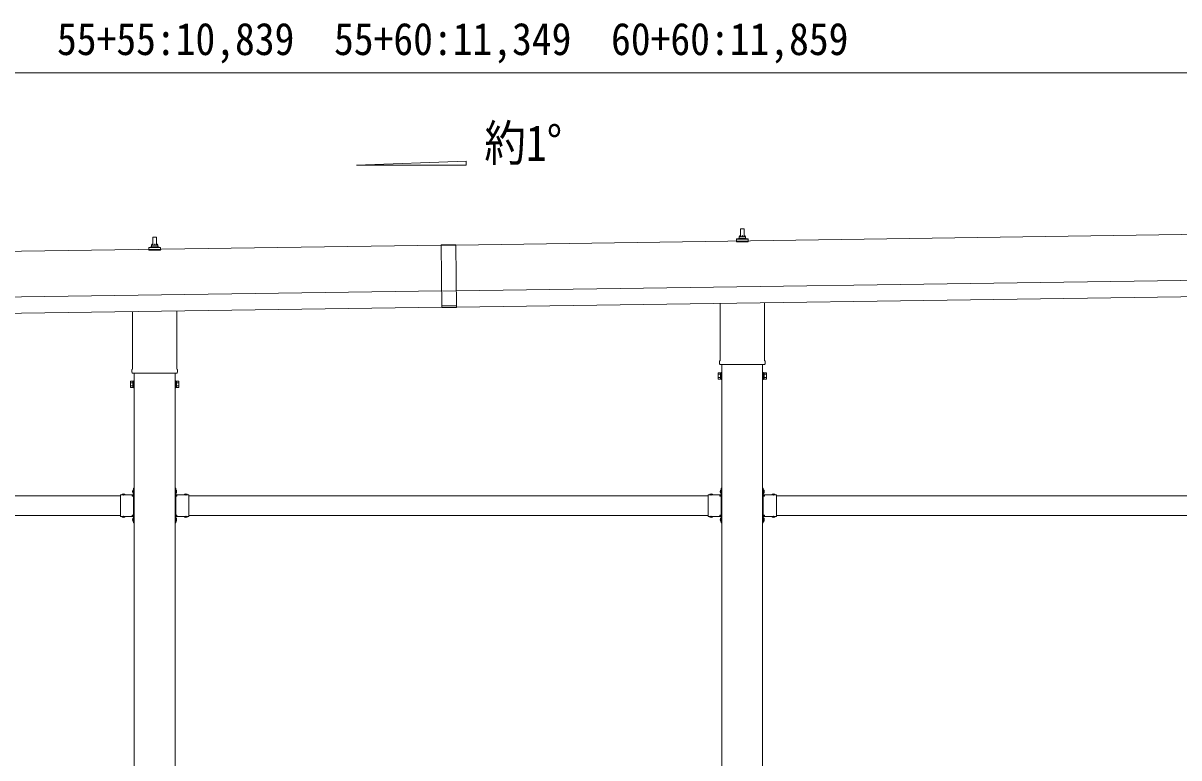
# Model space of a CAD drawing. Units: millimetres, scale not verified. Extents: x -13976 to 14131, y -9754 to 9646.
# Drawn here: x 2840 to 6381, y -3729 to -1480 of the extents above; entities that cross this region are included whole.
import ezdxf
from ezdxf.enums import TextEntityAlignment as Align

# ---------------------------------------------------------------- set-up
doc = ezdxf.new("R2010")
doc.units = ezdxf.units.MM
doc.header["$LTSCALE"] = 50
doc.linetypes.add('USER8', pattern=[4, 3, -1])
doc.layers.add('0-4_設備', color=4, linetype='Continuous', lineweight=9)
doc.layers.add('0-6_手摺', color=6, linetype='Continuous', lineweight=9)
doc.styles.add('ＭＳ ゴシック', font='')
doc.styles.get('ＭＳ ゴシック').set_extended_font_data('MS Gothic')

msp = doc.modelspace()

# ---------------------------------------------------------------- linework, layer by layer
at = {"layer": '0-4_設備'}
for p, q in [((9530.59, -2082.31), (4165.63, -2158.95)), ((5037.42, -2133.57), (5038.15, -2110.04)), ((5039.15, -2109.07), (5047.7, -2109.07)), ((5048.7, -2110.04), (5049.42, -2133.57)), ((4120.64, -2159.59), (-1244.31, -2236.24)), ((3233.42, -2163.49), (3233.42, -2159.28)), ((3234.42, -2159.28), (3252.42, -2159.28)), ((3237.42, -2159.28), (3238.15, -2135.76)), ((3239.15, -2134.78), (3247.7, -2134.78)), ((3248.7, -2135.76), (3249.42, -2159.28)), ((3253.42, -2163.49), (3253.42, -2159.28)), ((4120.62, -2158.59), (4165.62, -2157.95)), ((4120.62, -2158.59), (4123.37, -2350.58)), ((4165.63, -2158.95), (4120.64, -2159.59)), ((4165.62, -2157.95), (4168.36, -2349.93)), ((5025.17, -2149.07), (5025.17, -2141.35)), ((5061.67, -2149.07), (5025.17, -2149.07)), ((5025.56, -2140.57), (5061.29, -2140.57)), ((5025.94, -2140.38), (5032.66, -2138.75)), ((5033.04, -2138.57), (5053.81, -2138.57)), ((5033.42, -2137.78), (5033.42, -2133.57)), ((5034.42, -2133.57), (5052.42, -2133.57)), ((5053.42, -2137.78), (5053.42, -2133.57)), ((5060.91, -2140.38), (5054.19, -2138.75)), ((5061.67, -2149.07), (5061.67, -2141.35)), ((3225.17, -2174.78), (3225.17, -2167.07)), ((3261.67, -2174.78), (3225.17, -2174.78)), ((3225.56, -2166.28), (3261.29, -2166.28)), ((3225.94, -2166.09), (3232.66, -2164.46)), ((3233.04, -2164.28), (3253.81, -2164.28)), ((3260.91, -2166.09), (3254.19, -2164.46)), ((3261.67, -2174.78), (3261.67, -2167.07)), ((4167.63, -2298.94), (9532.59, -2222.3)), ((-1242.31, -2376.22), (4122.64, -2299.58)), ((4167.64, -2299.44), (4122.65, -2300.08)), ((4168.35, -2348.93), (9533.3, -2272.29)), ((5111.72, -2335.46), (5111.72, -2513.05)), ((-1241.6, -2426.22), (4123.35, -2349.58)), ((3175.12, -2538.77), (3175.12, -2363.12)), ((3311.72, -2361.17), (3311.72, -2538.77)), ((4168.29, -2344.93), (4123.3, -2345.58)), ((4168.36, -2349.93), (4123.37, -2350.58)), ((4975.12, -2513.05), (4975.12, -2337.41)), ((3173.42, -2547.54), (3173.42, -2542.04)), ((3313.42, -2542.04), (3313.42, -2547.54)), ((4973.42, -2521.83), (4973.42, -2516.33)), ((5111.36, -2525.33), (4975.49, -2525.33)), ((4980.7, -2525.33), (4980.7, -5454.97)), ((5105.7, -5454.97), (5105.7, -2525.33)), ((5113.42, -2516.33), (5113.42, -2521.83)), ((3169.42, -2577.04), (3170.18, -2575.73)), ((3169.42, -2577.04), (3169.42, -2594.04)), ((3176.42, -2580.63), (3170.18, -2580.63)), ((3311.36, -2551.04), (3175.49, -2551.04)), ((3180.7, -2551.04), (3180.7, -5454.97)), ((3305.7, -5454.97), (3305.7, -2551.04)), ((3310.42, -2580.63), (3316.66, -2580.63)), ((3317.42, -2577.04), (3316.66, -2575.73)), ((3317.42, -2577.04), (3317.42, -2594.04)), ((4969.42, -2551.33), (4970.18, -2550.01)), ((4969.42, -2551.33), (4969.42, -2568.33)), ((4969.42, -2568.33), (4970.18, -2569.64)), ((4976.42, -2554.92), (4970.18, -2554.92)), ((4976.42, -2564.73), (4970.18, -2564.73)), ((4976.42, -2569.64), (4970.18, -2569.64)), ((4978.92, -2569.03), (4976.42, -2569.03)), ((5107.92, -2569.03), (5110.42, -2569.03)), ((5110.42, -2554.92), (5116.66, -2554.92)), ((5110.42, -2564.73), (5116.66, -2564.73)), ((5110.42, -2569.64), (5116.66, -2569.64)), ((5117.42, -2551.33), (5116.66, -2550.01)), ((5117.42, -2568.33), (5116.66, -2569.64)), ((5117.42, -2551.33), (5117.42, -2568.33)), ((3169.42, -2594.04), (3170.18, -2595.36)), ((3176.42, -2590.45), (3170.18, -2590.45)), ((3176.42, -2595.36), (3170.18, -2595.36)), ((3178.92, -2594.74), (3176.42, -2594.74)), ((3307.92, -2594.74), (3310.42, -2594.74)), ((3310.42, -2590.45), (3316.66, -2590.45)), ((3310.42, -2595.36), (3316.66, -2595.36)), ((3317.42, -2594.04), (3316.66, -2595.36)), ((1547.7, -2926.97), (3138.7, -2926.97)), ((3138.7, -2923.97), (3138.7, -2989.97)), ((3138.7, -2923.97), (3178.7, -2923.97)), ((3141.8, -2923.46), (3141.8, -2923.97)), ((3141.8, -2923.97), (3153.6, -2923.97)), ((3178.19, -2908.07), (3178.7, -2908.07)), ((3178.7, -2903.97), (3180.7, -2903.97)), ((3178.7, -2903.97), (3178.7, -2923.97)), ((3178.7, -2908.07), (3178.7, -2919.87)), ((3180.7, -2910.97), (3178.7, -2910.97)), ((3180.7, -2916.97), (3178.7, -2916.97)), ((3178.7, -2927.97), (3178.7, -2985.97)), ((3180.7, -2903.97), (3180.7, -2923.97)), ((3307.7, -2903.97), (3305.7, -2903.97)), ((3305.7, -2903.97), (3305.7, -2923.97)), ((3305.7, -2910.97), (3307.7, -2910.97)), ((3305.7, -2916.97), (3307.7, -2916.97)), ((3307.7, -2903.97), (3307.7, -2923.97)), ((3308.21, -2908.07), (3307.7, -2908.07)), ((3307.7, -2908.07), (3307.7, -2919.87)), ((3347.7, -2923.97), (3307.7, -2923.97)), ((3307.7, -2927.97), (3307.7, -2985.97)), ((3344.6, -2923.97), (3332.8, -2923.97)), ((3344.6, -2923.46), (3344.6, -2923.97)), ((3347.7, -2923.97), (3347.7, -2989.97)), ((3347.7, -2926.97), (4938.7, -2926.97)), ((4938.7, -2923.97), (4938.7, -2989.97)), ((4938.7, -2923.97), (4978.7, -2923.97)), ((4941.8, -2923.46), (4941.8, -2923.97)), ((4941.8, -2923.97), (4953.6, -2923.97)), ((4978.19, -2908.07), (4978.7, -2908.07)), ((4978.7, -2903.97), (4980.7, -2903.97)), ((4978.7, -2903.97), (4978.7, -2923.97)), ((4978.7, -2908.07), (4978.7, -2919.87)), ((4980.7, -2910.97), (4978.7, -2910.97)), ((4980.7, -2916.97), (4978.7, -2916.97)), ((4978.7, -2927.97), (4978.7, -2985.97)), ((4980.7, -2903.97), (4980.7, -2923.97)), ((5107.7, -2903.97), (5105.7, -2903.97)), ((5105.7, -2903.97), (5105.7, -2923.97)), ((5105.7, -2910.97), (5107.7, -2910.97)), ((5105.7, -2916.97), (5107.7, -2916.97)), ((5107.7, -2903.97), (5107.7, -2923.97)), ((5108.21, -2908.07), (5107.7, -2908.07)), ((5107.7, -2908.07), (5107.7, -2919.87)), ((5147.7, -2923.97), (5107.7, -2923.97)), ((5107.7, -2927.97), (5107.7, -2985.97)), ((5144.6, -2923.97), (5132.8, -2923.97)), ((5144.6, -2923.46), (5144.6, -2923.97)), ((5147.7, -2923.97), (5147.7, -2989.97)), ((5147.7, -2926.97), (6738.7, -2926.97)), ((1547.7, -2986.97), (3138.7, -2986.97)), ((3138.7, -2989.97), (3178.7, -2989.97)), ((3141.8, -2990.48), (3141.8, -2989.97)), ((3141.8, -2989.97), (3153.6, -2989.97)), ((3174.7, -2986.97), (3180.2, -2986.97)), ((3178.7, -2987.97), (3174.7, -2987.97)), ((3178.19, -2994.07), (3178.7, -2994.07)), ((3178.7, -2989.97), (3178.7, -3009.97)), ((3178.7, -2994.07), (3178.7, -3005.87)), ((3180.7, -2996.97), (3178.7, -2996.97)), ((3180.7, -3002.97), (3178.7, -3002.97)), ((3180.7, -2989.97), (3180.7, -3009.97)), ((3305.7, -2989.97), (3305.7, -3009.97)), ((3305.7, -2996.97), (3307.7, -2996.97)), ((3305.7, -3002.97), (3307.7, -3002.97)), ((3311.7, -2986.97), (3306.2, -2986.97)), ((3307.7, -2987.97), (3311.7, -2987.97)), ((3307.7, -2989.97), (3307.7, -3009.97)), ((3347.7, -2989.97), (3307.7, -2989.97)), ((3308.21, -2994.07), (3307.7, -2994.07)), ((3307.7, -2994.07), (3307.7, -3005.87)), ((3344.6, -2989.97), (3332.8, -2989.97)), ((3344.6, -2990.48), (3344.6, -2989.97)), ((3347.7, -2986.97), (4938.7, -2986.97)), ((4938.7, -2989.97), (4978.7, -2989.97)), ((4941.8, -2990.48), (4941.8, -2989.97)), ((4941.8, -2989.97), (4953.6, -2989.97)), ((4974.7, -2986.97), (4980.2, -2986.97)), ((4978.7, -2987.97), (4974.7, -2987.97)), ((4978.19, -2994.07), (4978.7, -2994.07)), ((4978.7, -2989.97), (4978.7, -3009.97)), ((4978.7, -2994.07), (4978.7, -3005.87)), ((4980.7, -2996.97), (4978.7, -2996.97)), ((4980.7, -3002.97), (4978.7, -3002.97)), ((4980.7, -2989.97), (4980.7, -3009.97)), ((5105.7, -2989.97), (5105.7, -3009.97)), ((5105.7, -2996.97), (5107.7, -2996.97)), ((5105.7, -3002.97), (5107.7, -3002.97)), ((5111.7, -2986.97), (5106.2, -2986.97)), ((5107.7, -2987.97), (5111.7, -2987.97)), ((5107.7, -2989.97), (5107.7, -3009.97)), ((5147.7, -2989.97), (5107.7, -2989.97)), ((5108.21, -2994.07), (5107.7, -2994.07)), ((5107.7, -2994.07), (5107.7, -3005.87)), ((5144.6, -2989.97), (5132.8, -2989.97)), ((5144.6, -2990.48), (5144.6, -2989.97)), ((5147.7, -2986.97), (6738.7, -2986.97)), ((3178.7, -3009.97), (3180.7, -3009.97)), ((3307.7, -3009.97), (3305.7, -3009.97)), ((4978.7, -3009.97), (4980.7, -3009.97)), ((5107.7, -3009.97), (5105.7, -3009.97))]:
    msp.add_line(p, q, dxfattribs=at)
for points in [[(3861.54, -1914.4), (4197.54, -1901.98), (4197.54, -1914.4)], [(3178.92, -2596.04), (3178.92, -2575.04), (3180.92, -2575.04), (3180.92, -2596.04)], [(3307.92, -2596.04), (3307.92, -2575.04), (3305.92, -2575.04), (3305.92, -2596.04)], [(4978.92, -2570.33), (4978.92, -2549.33), (4980.92, -2549.33), (4980.92, -2570.33)], [(5107.92, -2570.33), (5107.92, -2549.33), (5105.92, -2549.33), (5105.92, -2570.33)]]:
    msp.add_lwpolyline(points, close=True, dxfattribs=at)
for points in [[(3176.42, -2595.36), (3176.42, -2575.73), (3170.18, -2575.73)], [(3176.42, -2594.74), (3176.42, -2576.34), (3178.92, -2576.34)], [(3310.42, -2594.74), (3310.42, -2576.34), (3307.92, -2576.34)], [(3310.42, -2595.36), (3310.42, -2575.73), (3316.66, -2575.73)], [(4976.42, -2569.64), (4976.42, -2550.01), (4970.18, -2550.01)], [(4976.42, -2569.03), (4976.42, -2550.63), (4978.92, -2550.63)], [(5110.42, -2569.03), (5110.42, -2550.63), (5107.92, -2550.63)], [(5110.42, -2569.64), (5110.42, -2550.01), (5116.66, -2550.01)], [(3141.8, -2923.46), (3153.6, -2923.46), (3153.6, -2923.97)], [(3178.7, -2927.97), (3174.7, -2927.97), (3174.7, -2925.97), (3178.7, -2925.97)], [(3174.7, -2926.97), (3180.2, -2926.97), (3180.2, -2986.97)], [(3178.19, -2908.07), (3178.19, -2919.87), (3178.7, -2919.87)], [(3311.7, -2926.97), (3306.2, -2926.97), (3306.2, -2986.97)], [(3308.21, -2908.07), (3308.21, -2919.87), (3307.7, -2919.87)], [(3307.7, -2927.97), (3311.7, -2927.97), (3311.7, -2925.97), (3307.7, -2925.97)], [(3344.6, -2923.46), (3332.8, -2923.46), (3332.8, -2923.97)], [(4941.8, -2923.46), (4953.6, -2923.46), (4953.6, -2923.97)], [(4978.7, -2927.97), (4974.7, -2927.97), (4974.7, -2925.97), (4978.7, -2925.97)], [(4974.7, -2926.97), (4980.2, -2926.97), (4980.2, -2986.97)], [(4978.19, -2908.07), (4978.19, -2919.87), (4978.7, -2919.87)], [(5111.7, -2926.97), (5106.2, -2926.97), (5106.2, -2986.97)], [(5108.21, -2908.07), (5108.21, -2919.87), (5107.7, -2919.87)], [(5107.7, -2927.97), (5111.7, -2927.97), (5111.7, -2925.97), (5107.7, -2925.97)], [(5144.6, -2923.46), (5132.8, -2923.46), (5132.8, -2923.97)], [(3141.8, -2990.48), (3153.6, -2990.48), (3153.6, -2989.97)], [(3178.7, -2985.97), (3174.7, -2985.97), (3174.7, -2987.97)], [(3178.19, -2994.07), (3178.19, -3005.87), (3178.7, -3005.87)], [(3307.7, -2985.97), (3311.7, -2985.97), (3311.7, -2987.97)], [(3308.21, -2994.07), (3308.21, -3005.87), (3307.7, -3005.87)], [(3344.6, -2990.48), (3332.8, -2990.48), (3332.8, -2989.97)], [(4941.8, -2990.48), (4953.6, -2990.48), (4953.6, -2989.97)], [(4978.7, -2985.97), (4974.7, -2985.97), (4974.7, -2987.97)], [(4978.19, -2994.07), (4978.19, -3005.87), (4978.7, -3005.87)], [(5107.7, -2985.97), (5111.7, -2985.97), (5111.7, -2987.97)], [(5108.21, -2994.07), (5108.21, -3005.87), (5107.7, -3005.87)], [(5144.6, -2990.48), (5132.8, -2990.48), (5132.8, -2989.97)]]:
    msp.add_lwpolyline(points, dxfattribs=at)
at = {"layer": '0-4_設備', "linetype": 'USER8'}
for points in [[(3145.2, -2921.36), (3146.55, -2924.14), (3147.7, -2924.75)], [(3150.2, -2921.36), (3148.84, -2924.14), (3147.7, -2924.75)], [(3176.09, -2911.47), (3178.86, -2912.83), (3179.47, -2913.97)], [(3176.09, -2916.47), (3178.86, -2915.12), (3179.47, -2913.97)], [(3310.31, -2911.47), (3307.53, -2912.83), (3306.92, -2913.97)], [(3310.31, -2916.47), (3307.53, -2915.12), (3306.92, -2913.97)], [(3336.2, -2921.36), (3337.55, -2924.14), (3338.7, -2924.75)], [(3341.2, -2921.36), (3339.84, -2924.14), (3338.7, -2924.75)], [(4945.2, -2921.36), (4946.55, -2924.14), (4947.7, -2924.75)], [(4950.2, -2921.36), (4948.84, -2924.14), (4947.7, -2924.75)], [(4976.09, -2911.47), (4978.86, -2912.83), (4979.47, -2913.97)], [(4976.09, -2916.47), (4978.86, -2915.12), (4979.47, -2913.97)], [(5110.31, -2911.47), (5107.53, -2912.83), (5106.92, -2913.97)], [(5110.31, -2916.47), (5107.53, -2915.12), (5106.92, -2913.97)], [(5136.2, -2921.36), (5137.55, -2924.14), (5138.7, -2924.75)], [(5141.2, -2921.36), (5139.84, -2924.14), (5138.7, -2924.75)], [(3145.2, -2992.58), (3146.55, -2989.81), (3147.7, -2989.2)], [(3150.2, -2992.58), (3148.84, -2989.81), (3147.7, -2989.2)], [(3176.09, -2997.47), (3178.86, -2998.83), (3179.47, -2999.97)], [(3176.09, -3002.47), (3178.86, -3001.12), (3179.47, -2999.97)], [(3310.31, -2997.47), (3307.53, -2998.83), (3306.92, -2999.97)], [(3310.31, -3002.47), (3307.53, -3001.12), (3306.92, -2999.97)], [(3336.2, -2992.58), (3337.55, -2989.81), (3338.7, -2989.2)], [(3341.2, -2992.58), (3339.84, -2989.81), (3338.7, -2989.2)], [(4945.2, -2992.58), (4946.55, -2989.81), (4947.7, -2989.2)], [(4950.2, -2992.58), (4948.84, -2989.81), (4947.7, -2989.2)], [(4976.09, -2997.47), (4978.86, -2998.83), (4979.47, -2999.97)], [(4976.09, -3002.47), (4978.86, -3001.12), (4979.47, -2999.97)], [(5110.31, -2997.47), (5107.53, -2998.83), (5106.92, -2999.97)], [(5110.31, -3002.47), (5107.53, -3001.12), (5106.92, -2999.97)], [(5136.2, -2992.58), (5137.55, -2989.81), (5138.7, -2989.2)], [(5141.2, -2992.58), (5139.84, -2989.81), (5138.7, -2989.2)]]:
    msp.add_lwpolyline(points, dxfattribs=at)
at = {"layer": '0-4_設備'}
for centre, radius, start, end in [((5039.15, -2110.07), 1, 90, 178.60509), ((5047.7, -2110.07), 1, 1.39491, 90), ((3237.51, -2159.91), 4.13, 90, 171.17633), ((3234.42, -2160.28), 1, 90, 180), ((3239.15, -2135.78), 1, 90, 178.60509), ((3246.76, -2159.28), 4.83, 133.60282, 180), ((3240.09, -2159.28), 4.83, 0, 46.39718), ((3247.7, -2135.78), 1, 1.39491, 90), ((3249.34, -2159.91), 4.13, 8.82367, 90), ((3252.42, -2160.28), 1, 0, 90), ((5026.17, -2141.35), 1, 103.62699, 180), ((5032.42, -2137.78), 1, 283.62699, 0), ((5037.51, -2134.2), 4.13, 90, 171.17633), ((5034.42, -2134.57), 1, 90, 180), ((5046.76, -2133.57), 4.83, 133.60282, 180), ((5040.09, -2133.57), 4.83, 0, 46.39718), ((5049.34, -2134.2), 4.13, 8.82367, 90), ((5052.42, -2134.57), 1, 0, 90), ((5054.42, -2137.78), 1, 180, 256.37301), ((5060.67, -2141.35), 1, 0, 76.37301), ((3226.17, -2167.07), 1, 103.62699, 180), ((3232.42, -2163.49), 1, 283.62699, 0), ((3254.42, -2163.49), 1, 180, 256.37301), ((3260.67, -2167.07), 1, 0, 76.37301), ((4977.42, -2516.33), 4, 125.09963, 180), ((5109.42, -2516.33), 4, 0, 54.90037), ((3177.42, -2542.04), 4, 125.09963, 180), ((3177.42, -2547.54), 4, 180, 194.47751), ((3177.42, -2547.54), 4, 194.47751, 241.04498), ((3309.42, -2547.54), 4, 298.95502, 345.52249), ((3309.42, -2542.04), 4, 0, 54.90037), ((3309.42, -2547.54), 4, 345.52249, 0), ((4977.42, -2521.83), 4, 180, 194.47751), ((4977.42, -2521.83), 4, 194.47751, 241.04498), ((5109.42, -2521.83), 4, 298.95502, 345.52249), ((5109.42, -2521.83), 4, 345.52249, 0), ((3185.66, -2585.54), 16.24, 162.41205, 197.58795), ((3173.77, -2578.18), 4.34, 145.61575, 214.38425), ((3301.18, -2585.54), 16.24, 342.41205, 17.58795), ((3313.08, -2578.18), 4.34, 325.61575, 34.38425), ((4985.66, -2559.83), 16.24, 162.41205, 197.58795), ((4973.77, -2552.47), 4.34, 145.61575, 214.38425), ((4973.77, -2567.19), 4.34, 145.61575, 214.38425), ((5101.18, -2559.83), 16.24, 342.41205, 17.58795), ((5113.08, -2552.47), 4.34, 325.61575, 34.38425), ((5113.08, -2567.19), 4.34, 325.61575, 34.38425), ((3173.77, -2592.9), 4.34, 145.61575, 214.38425), ((3313.08, -2592.9), 4.34, 325.61575, 34.38425), ((3147.7, -2929.2), 8.23, 44.2189, 135.7811), ((3183.93, -2913.97), 8.23, 134.2189, 225.7811), ((3178.7, -2923.97), 2, 270, 0), ((3307.7, -2923.97), 2, 180, 270), ((3302.46, -2913.97), 8.23, 314.2189, 45.7811), ((3338.7, -2929.2), 8.23, 44.2189, 135.7811), ((4947.7, -2929.2), 8.23, 44.2189, 135.7811), ((4983.93, -2913.97), 8.23, 134.2189, 225.7811), ((4978.7, -2923.97), 2, 270, 0), ((5107.7, -2923.97), 2, 180, 270), ((5102.46, -2913.97), 8.23, 314.2189, 45.7811), ((5138.7, -2929.2), 8.23, 44.2189, 135.7811), ((3147.7, -2984.74), 8.23, 224.2189, 315.7811), ((3183.93, -2999.97), 8.23, 134.2189, 225.7811), ((3178.7, -2989.97), 2, 0, 90), ((3307.7, -2989.97), 2, 90, 180), ((3302.46, -2999.97), 8.23, 314.2189, 45.7811), ((3338.7, -2984.74), 8.23, 224.2189, 315.7811), ((4947.7, -2984.74), 8.23, 224.2189, 315.7811), ((4983.93, -2999.97), 8.23, 134.2189, 225.7811), ((4978.7, -2989.97), 2, 0, 90), ((5107.7, -2989.97), 2, 90, 180), ((5102.46, -2999.97), 8.23, 314.2189, 45.7811), ((5138.7, -2984.74), 8.23, 224.2189, 315.7811)]:
    msp.add_arc(centre, radius, start, end, dxfattribs=at)
at = {"layer": '0-6_手摺'}
msp.add_line((-1275.33, -1632.03), (9563.67, -1632.03), dxfattribs=at)

# ---------------------------------------------------------------- texts
at = {"layer": '0-4_設備', "color": 7, "style": 'ＭＳ ゴシック', "width": 0.85}
msp.add_text('約1°', height=110, dxfattribs=at).set_placement((4253.22, -1934.62), align=Align.BOTTOM_LEFT)
at = {"layer": '0-6_手摺', "color": 7, "style": 'ＭＳ ゴシック', "width": 0.9}
msp.add_text('55+55:10,839\u300055+60:11,349\u300060+60:11,859', height=98.97, dxfattribs=at).set_placement((2944.17, -1607.03), align=Align.BOTTOM_LEFT)

doc.saveas('drawing.dxf')
